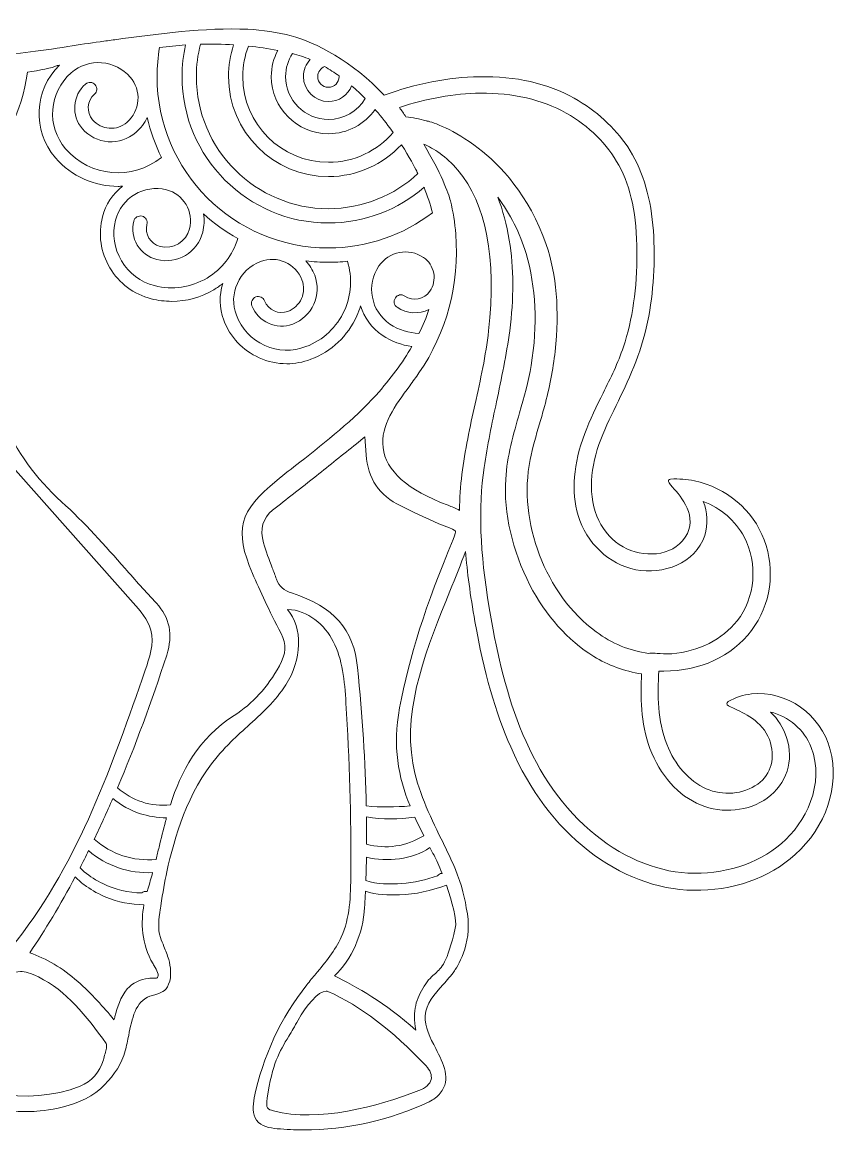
# Model space of a CAD drawing. Header units: millimetres. Extents: x -506 to 1905, y 150 to 589.
# Drawn here: x 116.7 to 295.2, y 164.1 to 409.1 of the extents above; entities that cross this region are included whole.
import ezdxf

# ---------------------------------------------------------------- set-up
doc = ezdxf.new("R2010")
doc.units = ezdxf.units.MM
doc.header["$MEASUREMENT"] = 0
doc.layers.add('Layer 3', color=7, linetype='Continuous')

msp = doc.modelspace()

# ---------------------------------------------------------------- linework, layer by layer
at = {"layer": 'Layer 3', "lineweight": 0}
for points, knots in [([(295.5, 248.21), (293.46, 256), (285.79, 261.41), (278.04, 260.54), (276.27, 260.34), (274.54, 259.77), (272.9, 258.85), (272.65, 258.71), (272.63, 258.49), (272.63, 258.4), (272.65, 258.02), (273.02, 257.85), (274.11, 257.37), (276.19, 256.44), (280.52, 254.51), (282.02, 250.46), (283.47, 246.56), (282.48, 242.79), (279.44, 240.6), (276.29, 238.34), (271.71, 237.93), (268.02, 239.58), (264.29, 241.25), (261.12, 244.83), (259.33, 249.4), (257.29, 254.63), (257.27, 260.26), (257.59, 265.59), (257.95, 265.58), (258.3, 265.58), (258.66, 265.58), (266.67, 265.58), (273.69, 268.81), (278.08, 274.58), (282.34, 280.18), (283.41, 287.86), (280.88, 294.62), (278.42, 301.19), (272.5, 306.19), (265.43, 307.66), (263.76, 308.01), (262, 308.14), (260.18, 308.07), (259.97, 308.06), (259.81, 307.95), (259.74, 307.78), (259.59, 307.43), (259.85, 307.13), (260.62, 306.26), (262.49, 304.13), (266.38, 299.71), (263.42, 295.2), (260.51, 290.76), (254.03, 290.63), (249.69, 293.06), (244.98, 295.69), (242.36, 301.15), (242.68, 307.66), (242.99, 313.99), (245.86, 319.77), (248.63, 325.36), (251.23, 330.62), (254.06, 336.95), (255.35, 344.08), (256.54, 350.68), (256.85, 357.63), (256.26, 364.18), (255.63, 371.06), (253.75, 376.9), (250.68, 381.53), (247.82, 385.82), (243.72, 389.54), (238.83, 392.29), (232.97, 395.58), (225.92, 397.17), (217.88, 397.03), (211, 396.91), (203.72, 395.49), (196.84, 392.93), (189.83, 400.45), (181.63, 404.64), (176.26, 406.07), (173.19, 406.88), (169.96, 407.37), (166.64, 407.52), (157.2, 407.95), (146.61, 406.5), (137.27, 405.22), (136.17, 405.07), (135.07, 404.92), (133.99, 404.78), (131.76, 404.48), (129.27, 404.09), (126.87, 403.72), (120.43, 402.72), (113.77, 401.69), (110.32, 401.98), (104.73, 402.46), (99.74, 402.86), (94.91, 403.25), (80.86, 404.38), (69.77, 405.28), (56.22, 406.91), (44.75, 408.28), (30.48, 409.99), (19.98, 417.79), (10.12, 425.1), (4.27, 440.41), (11.55, 450.77), (11.55, 450.77), (34.46, 452.33), (34.46, 452.33), (36.97, 452.5), (39.2, 452.55), (40.98, 451.41), (42.27, 450.58), (43.09, 449.26), (43.96, 447.86), (44.26, 447.37), (44.58, 446.86), (44.92, 446.38), (48.48, 441.29), (54.87, 436.47), (65.16, 442.35), (65.36, 442.42), (66.54, 443.18), (66.66, 443.26), (71.13, 446.17), (73.64, 449.45), (74.1, 453), (74.58, 456.73), (72.89, 460.66), (68.93, 465.03), (68.93, 465.03), (68.92, 465.02), (68.92, 465.02), (68.59, 465.47), (67.31, 466.94), (62.3, 472.65), (57.26, 478.4), (55.94, 479.86), (55.5, 480.24), (55.5, 480.24), (55.51, 480.25), (55.51, 480.25), (54.81, 481.06), (54.15, 481.84), (53.5, 482.58), (51.69, 484.7), (50.12, 486.52), (48.59, 488.43), (48.51, 488.87), (48.4, 490.91), (49.13, 491.92), (49.13, 491.92), (49.19, 491.95), (49.19, 491.95), (51.86, 493.3), (55.89, 495.34), (58.61, 502.34), (63.63, 504.28), (66.24, 509.54), (67.21, 511.98), (67.35, 511.99), (67.52, 512.01), (67.73, 512.06), (69.52, 512.5), (74.45, 514.98), (75.9, 521.15), (82.16, 524.1), (83.3, 526.71), (84.88, 530.31), (85.01, 530.62), (85.15, 530.94), (85.3, 531.27), (91.5, 534.3), (93.9, 536.73), (95.89, 541.96), (105.15, 548.42), (106.35, 550.74), (109.09, 556.25), (114.91, 560.13), (117.99, 563.89), (118.76, 568.06), (124.04, 571.17), (126.11, 574.88), (128.29, 578.81), (129, 580.1), (129.74, 581.42), (130.6, 582.73), (130.6, 582.73), (131.49, 584.07), (131.49, 584.07), (131.49, 584.07), (130.09, 583.28), (130.09, 583.28), (129.21, 582.78), (128.37, 582.34), (127.56, 581.91), (123.96, 580.02), (120.85, 578.38), (117.89, 573.83), (117.89, 573.83), (117.61, 573.72), (117.61, 573.72), (113.95, 572.3), (111.73, 571.44), (108.8, 565.37), (102.18, 562.48), (100.18, 559.91), (97.31, 555.67), (93.22, 553.74), (89.55, 551.63), (86.13, 545.73), (80.13, 543.68), (77.73, 539.1), (76.44, 536.58), (76.33, 536.52), (76.07, 536.41), (75.85, 536.31), (74.06, 535.57), (69.9, 533.83), (67.59, 528.96), (61.59, 526.39), (60.14, 523.47), (58.98, 521.12), (58.72, 520.58), (58.47, 520.08), (58.19, 519.61), (51.78, 516.87), (50.71, 515.62), (48.49, 512.17), (42.81, 508.76), (41.22, 507.36), (38.77, 503.45), (38.7, 503.51), (38.64, 503.57), (38.57, 503.64), (38.73, 514.37), (34.53, 525.02), (27.01, 532.87), (19.3, 540.92), (8.24, 545.48), (-3.31, 545.39), (-14.72, 545.29), (-25.59, 540.28), (-32.4, 531.99), (-34.06, 529.97), (-35.52, 527.63), (-36.88, 524.84), (-37.13, 524.32), (-37.38, 523.8), (-37.63, 523.27), (-38.66, 521.09), (-39.73, 518.83), (-41.2, 516.88), (-44.11, 513.02), (-48.14, 510.41), (-51.33, 508.56), (-53.39, 507.37), (-55.58, 506.25), (-57.71, 505.17), (-63.51, 502.22), (-69.51, 499.17), (-73.84, 494.11), (-80.91, 485.87), (-79.74, 475.02), (-78.08, 465.5), (-77.99, 464.94), (-77.89, 464.37), (-77.79, 463.81), (-76.97, 459.2), (-76.13, 454.44), (-76.19, 449.71), (-76.23, 446.96), (-76.62, 444.4), (-77.35, 442.1), (-78.09, 439.78), (-79.29, 437.6), (-80.45, 435.49), (-80.76, 434.92), (-81.07, 434.36), (-81.37, 433.79), (-82.51, 431.66), (-83.89, 428.81), (-84.47, 425.71), (-85.01, 422.82), (-84.97, 419.75), (-84.34, 416.57), (-83.27, 411.11), (-80.54, 405.79), (-76.23, 400.77), (-73.12, 397.14), (-69.46, 394.05), (-65.92, 391.05), (-64.93, 390.21), (-63.9, 389.35), (-62.9, 388.48), (-57.45, 383.75), (-54.56, 378.89), (-54.05, 373.62), (-53.52, 368.02), (-56.19, 362.85), (-60.86, 360.46), (-65.32, 358.18), (-70.35, 359.72), (-73.09, 364.2), (-74.36, 366.26), (-74.62, 368.75), (-74.8, 370.39), (-74.93, 371.62), (-74.98, 372.13), (-75.4, 372.27), (-75.52, 372.31), (-75.75, 372.34), (-76.01, 372.08), (-78.95, 369.06), (-79.67, 364.36), (-77.95, 359.5), (-76.48, 355.34), (-73.25, 351.6), (-68.87, 348.97), (-60.42, 343.9), (-49.74, 344.65), (-42.3, 350.84), (-38.79, 353.76), (-36.22, 357.51), (-34.83, 361.72), (-33.71, 360.47), (-32.5, 359.27), (-31.34, 358.11), (-29.4, 356.19), (-27.4, 354.2), (-25.77, 351.97), (-22.15, 347.02), (-20.34, 340.82), (-18.93, 335.39), (-17.36, 329.35), (-15.8, 322.35), (-17.16, 315.74), (-17.88, 312.19), (-18.94, 308.64), (-19.97, 305.21), (-20.75, 302.61), (-21.55, 299.93), (-22.21, 297.25), (-23.11, 293.59), (-23.56, 290.55), (-23.68, 287.39), (-23.93, 281.03), (-12.21, 275.57), (-1.88, 270.76), (0.69, 269.56), (3.12, 268.43), (5.21, 267.36), (5.84, 267.03), (6.58, 266.71), (7.35, 266.37), (8.83, 265.72), (10.49, 264.99), (11.58, 264.13), (11.57, 261.7), (11.34, 258.23), (11.11, 255.13), (10.77, 250.51), (10.65, 245.33), (10.54, 240.32), (10.42, 235.22), (10.76, 223.67), (8.92, 219.12), (8.6, 218.34), (7.84, 216.4), (7.27, 215.13), (7.08, 214.72), (6.92, 214.36), (6.81, 214.11), (5.03, 210.02), (2.73, 206.06), (0.51, 202.24), (-4.65, 193.38), (-9.52, 185), (-8.48, 175.02), (-8.46, 174.8), (-8.44, 174.59), (-8.42, 174.39), (-8.34, 173.28), (-8.27, 172.33), (-7.27, 171.47), (-6.22, 170.56), (-4.46, 170.28), (-3.05, 170.04), (-2.83, 170.01), (-2.62, 169.97), (-2.42, 169.94), (2.2, 169.12), (8.31, 169.76), (13.5, 171.6), (19.77, 173.83), (24.15, 177.61), (25.84, 182.22), (26.24, 183.32), (26.5, 184.49), (26.76, 185.61), (27.2, 187.54), (27.61, 189.37), (28.67, 190.92), (29.23, 191.75), (30, 192.57), (30.75, 193.36), (32.91, 195.65), (35.15, 198.02), (33, 201.21), (32.6, 201.81), (32.05, 202.36), (31.34, 202.9), (27.29, 205.92), (27.56, 211.46), (28.14, 216.41), (28.14, 216.41), (32.91, 257.6), (32.91, 257.6), (45.51, 255.01), (55.38, 257.06), (63.92, 264.03), (71.54, 270.24), (74, 282.88), (74.57, 286.64), (75.27, 289.56), (74.84, 292.1), (73.27, 294.19), (70.88, 297.37), (65.71, 299.43), (59.43, 299.71), (56.26, 299.86), (53.4, 298.73), (51.79, 296.69), (50.52, 295.1), (50.07, 293.09), (49.63, 291.15), (49.47, 290.42), (49.3, 289.66), (49.08, 288.94), (47.87, 284.85), (44.92, 281.28), (41.15, 279.25), (48.47, 287.05), (48.01, 288.4), (46.81, 292.01), (46.54, 292.81), (46.23, 293.72), (45.97, 294.86), (45.77, 295.74), (45.54, 296.65), (45.33, 297.53), (43.94, 303.08), (42.52, 308.81), (45.23, 313.4), (51.55, 308.25), (61.43, 306.9), (72.44, 309.72), (76.49, 310.75), (80.48, 312.2), (84.34, 313.6), (89.3, 315.39), (94.42, 317.25), (99.67, 318.23), (101.92, 318.65), (104.53, 318.95), (106.8, 318.01), (108.8, 317.18), (110.35, 315.44), (111.72, 313.9), (111.72, 313.9), (141.3, 280.71), (141.3, 280.71), (142.84, 278.97), (144.6, 277.01), (145.22, 274.63), (145.99, 271.64), (144.86, 268.39), (143.96, 265.78), (136.77, 245.09), (129.34, 223.69), (115.6, 206.07), (113.52, 203.4), (111.26, 200.76), (109.06, 198.21), (103.38, 191.6), (97.49, 184.76), (94.25, 176.66), (93.73, 175.36), (94.3, 173.77), (95.51, 173.1), (101.45, 169.86), (110.88, 167.89), (118.96, 168.2), (120.82, 168.27), (130.3, 168.89), (134.96, 174.12), (137.21, 176.3), (138.75, 178.82), (139.54, 181.61), (139.84, 182.69), (140.07, 183.87), (140.3, 185.02), (141.03, 188.71), (141.78, 192.53), (145.01, 193.69), (145.36, 193.82), (145.71, 193.92), (146.05, 194.01), (147.31, 194.37), (148.51, 194.71), (149.14, 196.32), (149.89, 198.24), (149.56, 200.34), (149.15, 201.78), (148.86, 202.78), (148.47, 203.75), (148.09, 204.69), (147.83, 205.33), (147.56, 206), (147.33, 206.66), (146.65, 208.63), (146.98, 210.79), (147.3, 212.88), (147.34, 213.15), (147.38, 213.42), (147.42, 213.69), (147.85, 216.65), (148.27, 219.04), (148.74, 221.19), (150.43, 228.85), (153.22, 238.66), (159.85, 246.62), (160.66, 247.58), (161.52, 248.53), (162.42, 249.44), (163.74, 250.78), (165.18, 252.08), (166.56, 253.33), (169.62, 256.11), (172.79, 258.98), (175.06, 262.53), (176.78, 265.22), (177.78, 268.38), (177.87, 271.42), (177.97, 274.5), (177.14, 277.16), (175.46, 279.19), (179.93, 279.17), (183.71, 275.72), (185.55, 272.13), (187.62, 268.11), (188.05, 263.57), (188.37, 258.47), (189.16, 246.03), (189.52, 233.39), (189.45, 220.92), (189.41, 215.69), (189.23, 211.02), (187.34, 206.78), (185.99, 203.77), (183.81, 201.16), (181.69, 198.63), (181.04, 197.84), (180.36, 197.03), (179.71, 196.22), (173.94, 188.94), (169.92, 180.28), (168.09, 171.18), (167.75, 169.52), (167.55, 167.64), (168.59, 166.26), (169.62, 164.88), (171.48, 164.54), (173.16, 164.39), (175.09, 164.22), (177.03, 164.14), (178.96, 164.14), (188.56, 164.14), (198.09, 166.25), (206.8, 170.36), (207.76, 170.82), (208.6, 171.47), (209.22, 172.25), (211.72, 175.37), (209.95, 178.79), (208.23, 182.1), (207, 184.48), (205.73, 186.94), (205.9, 189.37), (206.09, 192.06), (207.93, 194.13), (209.89, 196.31), (210.73, 197.25), (211.61, 198.23), (212.34, 199.27), (213.37, 200.74), (216.61, 206.09), (214.98, 213.22), (214.52, 216.33), (213.51, 219.68), (212.06, 222.93), (211.22, 224.8), (210.31, 226.67), (209.43, 228.49), (206.85, 233.79), (204.18, 239.28), (203.15, 245.21), (200.96, 257.85), (206.47, 271.34), (211.34, 283.24), (212.61, 286.35), (213.82, 289.3), (214.82, 292.06), (215.17, 287.49), (215.85, 282.49), (216.9, 276.53), (218.9, 265.27), (221.41, 256.47), (224.8, 248.81), (229.11, 239.05), (234.72, 231.56), (241.93, 225.91), (249.08, 220.32), (257.15, 217.27), (265.26, 217.11), (273.76, 216.93), (281.96, 219.81), (287.75, 225.01), (294.56, 231.11), (297.6, 240.22), (295.5, 248.21)], [0, 0, 0, 0, 1, 1, 1, 2, 2, 2, 3, 3, 3, 4, 4, 4, 5, 5, 5, 6, 6, 6, 7, 7, 7, 8, 8, 8, 9, 9, 9, 10, 10, 10, 11, 11, 11, 12, 12, 12, 13, 13, 13, 14, 14, 14, 15, 15, 15, 16, 16, 16, 17, 17, 17, 18, 18, 18, 19, 19, 19, 20, 20, 20, 21, 21, 21, 22, 22, 22, 23, 23, 23, 24, 24, 24, 25, 25, 25, 26, 26, 26, 27, 27, 27, 28, 28, 28, 29, 29, 29, 30, 30, 30, 31, 31, 31, 32, 32, 32, 33, 33, 33, 34, 34, 34, 35, 35, 35, 36, 36, 36, 37, 37, 37, 38, 38, 38, 39, 39, 39, 40, 40, 40, 41, 41, 41, 42, 42, 42, 43, 43, 43, 44, 44, 44, 45, 45, 45, 46, 46, 46, 47, 47, 47, 48, 48, 48, 49, 49, 49, 50, 50, 50, 51, 51, 51, 52, 52, 52, 53, 53, 53, 54, 54, 54, 55, 55, 55, 56, 56, 56, 57, 57, 57, 58, 58, 58, 59, 59, 59, 60, 60, 60, 61, 61, 61, 62, 62, 62, 63, 63, 63, 64, 64, 64, 65, 65, 65, 66, 66, 66, 67, 67, 67, 68, 68, 68, 69, 69, 69, 70, 70, 70, 71, 71, 71, 72, 72, 72, 73, 73, 73, 74, 74, 74, 75, 75, 75, 76, 76, 76, 77, 77, 77, 78, 78, 78, 79, 79, 79, 80, 80, 80, 81, 81, 81, 82, 82, 82, 83, 83, 83, 84, 84, 84, 85, 85, 85, 86, 86, 86, 87, 87, 87, 88, 88, 88, 89, 89, 89, 90, 90, 90, 91, 91, 91, 92, 92, 92, 93, 93, 93, 94, 94, 94, 95, 95, 95, 96, 96, 96, 97, 97, 97, 98, 98, 98, 99, 99, 99, 100, 100, 100, 101, 101, 101, 102, 102, 102, 103, 103, 103, 104, 104, 104, 105, 105, 105, 106, 106, 106, 107, 107, 107, 108, 108, 108, 109, 109, 109, 110, 110, 110, 111, 111, 111, 112, 112, 112, 113, 113, 113, 114, 114, 114, 115, 115, 115, 116, 116, 116, 117, 117, 117, 118, 118, 118, 119, 119, 119, 120, 120, 120, 121, 121, 121, 122, 122, 122, 123, 123, 123, 124, 124, 124, 125, 125, 125, 126, 126, 126, 127, 127, 127, 128, 128, 128, 129, 129, 129, 130, 130, 130, 131, 131, 131, 132, 132, 132, 133, 133, 133, 134, 134, 134, 135, 135, 135, 136, 136, 136, 137, 137, 137, 138, 138, 138, 139, 139, 139, 140, 140, 140, 141, 141, 141, 142, 142, 142, 143, 143, 143, 144, 144, 144, 145, 145, 145, 146, 146, 146, 147, 147, 147, 148, 148, 148, 149, 149, 149, 150, 150, 150, 151, 151, 151, 152, 152, 152, 153, 153, 153, 154, 154, 154, 155, 155, 155, 156, 156, 156, 157, 157, 157, 158, 158, 158, 159, 159, 159, 160, 160, 160, 161, 161, 161, 162, 162, 162, 163, 163, 163, 164, 164, 164, 165, 165, 165, 166, 166, 166, 167, 167, 167, 168, 168, 168, 169, 169, 169, 170, 170, 170, 171, 171, 171, 172, 172, 172, 173, 173, 173, 174, 174, 174, 175, 175, 175, 176, 176, 176, 177, 177, 177, 178, 178, 178, 179, 179, 179, 180, 180, 180, 181, 181, 181, 182, 182, 182, 183, 183, 183, 184, 184, 184, 185, 185, 185, 186, 186, 186, 187, 187, 187, 188, 188, 188, 189, 189, 189, 190, 190, 190, 191, 191, 191, 192, 192, 192, 193, 193, 193, 194, 194, 194, 195, 195, 195, 196, 196, 196, 197, 197, 197, 198, 198, 198, 199, 199, 199, 200, 200, 200, 201, 201, 201, 202, 202, 202, 203, 203, 203, 204, 204, 204, 205, 205, 205, 206, 206, 206, 207, 207, 207, 208, 208, 208, 209, 209, 209, 210, 210, 210, 211, 211, 211, 211]), ([(173.64, 266.73), (171.06, 262.06), (167.71, 258.38), (163.66, 255.8), (155.59, 250.66), (151.84, 243.2), (149.53, 236.03), (145.28, 235.48), (140.99, 236.95), (137.83, 239.8), (141.72, 248.95), (145.39, 258.8), (148.71, 269.14), (150.16, 273.66), (149.41, 277.41), (146.42, 280.6), (144.07, 283.1), (141.75, 285.73), (139.5, 288.29), (135.07, 293.29), (130.5, 298.47), (125.45, 303.03), (114, 313.39), (108.35, 326.89), (107.66, 345.51), (107.49, 350.03), (107.53, 354.63), (107.58, 359.08), (107.6, 361.01), (107.62, 363.2), (107.62, 365.31), (107.62, 365.31), (107.62, 368.57), (107.62, 368.57), (107.62, 368.57), (105.27, 366.31), (105.27, 366.31), (102.53, 363.69), (102.15, 352.2), (103.36, 343.07), (104.04, 337.92), (104.91, 332.91), (105.83, 327.57), (106.13, 325.82), (106.44, 324.02), (106.75, 322.21), (99.47, 322.63), (92.5, 320.34), (85.96, 317.95), (79.12, 315.44), (73.35, 313.43), (67.47, 311.79), (60.27, 309.79), (54.11, 312.48), (48.52, 315.93), (48.52, 315.93), (51.28, 318.67), (51.28, 318.67), (53.96, 321.32), (56.74, 324.07), (59.43, 326.76), (67.77, 335.09), (70.57, 345.41), (67.76, 357.43), (67.63, 357.95), (67.42, 358.36), (67.08, 358.99), (66.91, 359.3), (66.69, 359.7), (66.44, 360.21), (66.44, 360.21), (64.32, 364.5), (64.32, 364.5), (64.32, 364.5), (63.81, 359.74), (63.81, 359.74), (63.76, 359.19), (63.69, 358.76), (63.64, 358.41), (63.53, 357.73), (63.46, 357.23), (63.59, 356.66), (66.31, 344.68), (62.76, 334.77), (52.74, 326.37), (50.87, 324.8), (49.15, 323.06), (47.47, 321.36), (46.96, 320.85), (46.46, 320.33), (45.94, 319.82), (39.92, 313.83), (38.47, 306.41), (41.5, 297.15), (41.59, 296.89), (41.67, 296.63), (41.75, 296.36), (41.75, 296.36), (41.77, 296.31), (41.77, 296.31), (42.24, 294.82), (42.73, 293.28), (43.6, 291.9), (45.07, 289.59), (44.76, 287.62), (42.7, 286.06), (32.29, 278.18), (30.75, 266.66), (29.26, 255.52), (28.62, 250.71), (28.07, 245.84), (27.56, 240.98), (23.35, 238.45), (17.17, 239.39), (13.85, 243.13), (14.05, 248.26), (14.29, 253.44), (14.64, 258.56), (15.01, 264.03), (15.53, 269.59), (16.04, 274.96), (16.67, 281.73), (17.33, 288.73), (17.7, 295.64), (17.95, 300.39), (17.64, 305.39), (16.84, 310.28), (17.22, 310.28), (17.59, 310.3), (17.97, 310.34), (26.16, 311.18), (32.14, 318.53), (31.3, 326.72), (30.73, 332.22), (27.77, 336.91), (23.56, 339.85), (23.28, 340.05), (22.99, 340.23), (22.7, 340.41), (25.47, 340.51), (28.11, 341.54), (30.24, 343.38), (33.25, 345.99), (35.07, 349.62), (35.36, 353.6), (35.65, 357.58), (34.37, 361.43), (31.76, 364.45), (30.75, 365.62), (29.61, 366.64), (28.38, 367.5), (25.71, 369.36), (22.58, 370.48), (19.25, 370.72), (18.45, 370.78), (17.66, 370.78), (16.87, 370.74), (19.01, 372.36), (20.63, 374.69), (21.33, 377.49), (22.31, 381.35), (21.72, 385.37), (19.67, 388.79), (18.57, 390.64), (17.12, 392.19), (15.41, 393.38), (13.94, 394.4), (12.29, 395.16), (10.5, 395.61), (6, 396.75), (1.34, 396.15), (-2.71, 393.94), (-1.56, 400.01), (-3.95, 406.32), (-8.9, 410.16), (-10.9, 411.71), (-14.12, 413.53), (-18.06, 413.36), (-22.47, 413.17), (-24.98, 410.67), (-25.85, 408.38), (-26, 407.98), (-25.98, 407.54), (-25.79, 407.16), (-25.45, 406.45), (-24.77, 406.25), (-23.92, 405.99), (-22.3, 405.5), (-20.08, 404.83), (-19.66, 401.97), (-19.38, 400.07), (-22.04, 398.78), (-23.37, 398.46), (-28.69, 397.15), (-33.74, 402.74), (-35.63, 407.13), (-36.69, 409.61), (-36.32, 411.66), (-34.51, 413.23), (-33.82, 413.84), (-33.02, 414.39), (-32.25, 414.93), (-31.12, 415.72), (-29.96, 416.53), (-28.94, 417.58), (-23.3, 423.4), (-28.73, 431.02), (-31.05, 434.28), (-31.05, 434.28), (-31.58, 435.02), (-31.58, 435.02), (-33.32, 437.44), (-35.12, 439.94), (-35.64, 442.73), (-35.92, 444.22), (-36.11, 445.52), (-35.75, 446.67), (-29.36, 437.94), (-21.66, 432.08), (-12.84, 429.24), (-7.42, 427.5), (-2.59, 428.17), (1.13, 431.17), (2.81, 432.51), (4.16, 434.28), (5.08, 436.22), (5.77, 431.59), (7.55, 426.76), (10.89, 421.43), (14.63, 415.46), (19.88, 409.29), (38.92, 405.18), (41.57, 404.61), (44.32, 404.11), (47.18, 403.68), (47.17, 403.26), (47.15, 402.84), (47.15, 402.42), (47.15, 382.84), (63.08, 366.91), (82.66, 366.91), (100.74, 366.91), (115.71, 380.5), (117.89, 398.01), (120.55, 398.44), (123.41, 399), (124.45, 399.48), (124.45, 399.48), (124.52, 399.49), (124.52, 399.49), (124.67, 399.52), (124.83, 399.55), (124.98, 399.58), (119.37, 394.12), (118.91, 385.13), (124.09, 379.12), (127.7, 374.93), (132.81, 372.79), (137.95, 372.79), (138.29, 372.79), (138.63, 372.8), (138.97, 372.82), (136.76, 371.15), (135.19, 368.79), (134.5, 366.07), (133.52, 362.2), (134.1, 358.18), (136.14, 354.76), (138.19, 351.33), (141.44, 348.9), (145.31, 347.92), (146.81, 347.54), (148.32, 347.36), (149.83, 347.36), (153.08, 347.36), (156.29, 348.23), (159.16, 349.94), (159.85, 350.35), (160.5, 350.8), (161.12, 351.29), (160.29, 348.74), (160.3, 345.9), (161.32, 343.2), (162.73, 339.47), (165.52, 336.52), (169.16, 334.88), (171.11, 334), (173.19, 333.56), (175.28, 333.56), (177.06, 333.56), (178.86, 333.89), (180.58, 334.54), (185.15, 336.27), (188.77, 339.68), (190.77, 344.14), (191.1, 344.87), (191.37, 345.61), (191.6, 346.36), (192.39, 343.8), (194.02, 341.48), (196.41, 339.85), (198.43, 338.48), (200.68, 337.67), (202.96, 337.39), (200.87, 333.78), (198.23, 330.19), (195.02, 326.64), (190.06, 321.14), (184, 316.38), (178.13, 311.77), (176.46, 310.46), (174.73, 309.1), (173.04, 307.73), (164.71, 301), (163.61, 296.78), (167.69, 287.19), (169.36, 283.28), (171.36, 279.05), (174.01, 273.89), (175.24, 271.5), (175.13, 269.42), (173.64, 266.73)], [0, 0, 0, 0, 1, 1, 1, 2, 2, 2, 3, 3, 3, 4, 4, 4, 5, 5, 5, 6, 6, 6, 7, 7, 7, 8, 8, 8, 9, 9, 9, 10, 10, 10, 11, 11, 11, 12, 12, 12, 13, 13, 13, 14, 14, 14, 15, 15, 15, 16, 16, 16, 17, 17, 17, 18, 18, 18, 19, 19, 19, 20, 20, 20, 21, 21, 21, 22, 22, 22, 23, 23, 23, 24, 24, 24, 25, 25, 25, 26, 26, 26, 27, 27, 27, 28, 28, 28, 29, 29, 29, 30, 30, 30, 31, 31, 31, 32, 32, 32, 33, 33, 33, 34, 34, 34, 35, 35, 35, 36, 36, 36, 37, 37, 37, 38, 38, 38, 39, 39, 39, 40, 40, 40, 41, 41, 41, 42, 42, 42, 43, 43, 43, 44, 44, 44, 45, 45, 45, 46, 46, 46, 47, 47, 47, 48, 48, 48, 49, 49, 49, 50, 50, 50, 51, 51, 51, 52, 52, 52, 53, 53, 53, 54, 54, 54, 55, 55, 55, 56, 56, 56, 57, 57, 57, 58, 58, 58, 59, 59, 59, 60, 60, 60, 61, 61, 61, 62, 62, 62, 63, 63, 63, 64, 64, 64, 65, 65, 65, 66, 66, 66, 67, 67, 67, 68, 68, 68, 69, 69, 69, 70, 70, 70, 71, 71, 71, 72, 72, 72, 73, 73, 73, 74, 74, 74, 75, 75, 75, 76, 76, 76, 77, 77, 77, 78, 78, 78, 79, 79, 79, 80, 80, 80, 81, 81, 81, 82, 82, 82, 83, 83, 83, 84, 84, 84, 85, 85, 85, 86, 86, 86, 87, 87, 87, 88, 88, 88, 89, 89, 89, 90, 90, 90, 91, 91, 91, 92, 92, 92, 93, 93, 93, 94, 94, 94, 95, 95, 95, 96, 96, 96, 97, 97, 97, 98, 98, 98, 99, 99, 99, 100, 100, 100, 101, 101, 101, 102, 102, 102, 103, 103, 103, 104, 104, 104, 105, 105, 105, 106, 106, 106, 107, 107, 107, 107]), ([(163.52, 404.07), (162.78, 401.87), (162.38, 399.51), (162.38, 397.06), (162.38, 384.87), (172.3, 374.95), (184.49, 374.95), (190.86, 374.95), (196.6, 377.67), (200.64, 382), (202.43, 379.23), (203.57, 377.03), (204.02, 376.13), (204.11, 375.96), (204.19, 375.78), (204.28, 375.6), (199.07, 370.8), (192.12, 367.85), (184.49, 367.85), (168.38, 367.85), (155.27, 380.95), (155.27, 397.06), (155.27, 399.53), (155.59, 401.92), (156.17, 404.21), (158.62, 404.28), (161.07, 404.23), (163.52, 404.07)], [0, 0, 0, 0, 1, 1, 1, 2, 2, 2, 3, 3, 3, 4, 4, 4, 5, 5, 5, 6, 6, 6, 7, 7, 7, 8, 8, 8, 9, 9, 9, 9]), ([(184.49, 359.16), (163.59, 359.16), (146.58, 376.16), (146.58, 397.06), (146.58, 399.25), (146.78, 401.39), (147.13, 403.47), (149.05, 403.74), (150.96, 403.93), (152.88, 404.06), (152.38, 401.81), (152.11, 399.47), (152.11, 397.06), (152.11, 379.21), (166.64, 364.69), (184.49, 364.69), (192.57, 364.69), (199.96, 367.67), (205.63, 372.58), (206.39, 370.7), (207.01, 368.83), (207.49, 366.97), (201.11, 362.07), (193.13, 359.16), (184.49, 359.16)], [0, 0, 0, 0, 1, 1, 1, 2, 2, 2, 3, 3, 3, 4, 4, 4, 5, 5, 5, 6, 6, 6, 7, 7, 7, 8, 8, 8, 8]), ([(198.82, 384.69), (195.34, 380.67), (190.21, 378.11), (184.49, 378.11), (174.04, 378.11), (165.54, 386.61), (165.54, 397.06), (165.54, 399.44), (165.98, 401.71), (166.78, 403.8), (168.94, 403.57), (171.11, 403.26), (173.27, 402.86), (172.37, 401.12), (171.85, 399.15), (171.85, 397.06), (171.85, 390.1), (177.52, 384.43), (184.49, 384.43), (188.75, 384.43), (192.52, 386.55), (194.81, 389.79), (195.04, 389.53), (195.26, 389.28), (195.48, 389.02), (196.72, 387.55), (197.83, 386.08), (198.82, 384.69)], [0, 0, 0, 0, 1, 1, 1, 2, 2, 2, 3, 3, 3, 4, 4, 4, 5, 5, 5, 6, 6, 6, 7, 7, 7, 8, 8, 8, 9, 9, 9, 9]), ([(192.6, 392.19), (190.94, 389.44), (187.93, 387.59), (184.49, 387.59), (179.26, 387.59), (175.01, 391.84), (175.01, 397.06), (175.01, 398.95), (175.57, 400.7), (176.52, 402.18), (177.85, 401.85), (179.17, 401.41), (180.48, 400.85), (179.54, 399.86), (178.96, 398.53), (178.96, 397.06), (178.96, 394.02), (181.44, 391.54), (184.49, 391.54), (186.81, 391.54), (188.8, 392.98), (189.62, 395.02), (190.62, 394.15), (191.62, 393.2), (192.6, 392.19)], [0, 0, 0, 0, 1, 1, 1, 2, 2, 2, 3, 3, 3, 4, 4, 4, 5, 5, 5, 6, 6, 6, 7, 7, 7, 8, 8, 8, 8]), ([(127.6, 397.91), (129.47, 399.53), (131.86, 400.31), (134.32, 400.13), (136.78, 399.95), (139.03, 398.82), (140.64, 396.95), (141.88, 395.52), (142.49, 393.68), (142.35, 391.79), (142.21, 389.9), (141.34, 388.18), (139.91, 386.94), (138.82, 386), (137.43, 385.55), (136, 385.65), (134.56, 385.76), (133.26, 386.41), (132.32, 387.5), (130.88, 389.17), (131.07, 391.7), (132.74, 393.15), (133.36, 393.69), (133.43, 394.63), (132.89, 395.26), (132.35, 395.89), (131.4, 395.96), (130.78, 395.42), (127.85, 392.89), (127.53, 388.46), (130.05, 385.54), (131.51, 383.85), (133.54, 382.82), (135.78, 382.66), (138.01, 382.49), (140.17, 383.21), (141.86, 384.67), (142.97, 385.62), (143.83, 386.77), (144.42, 388.05), (145.12, 384.94), (146.17, 381.97), (147.53, 379.17), (141.15, 374.02), (131.76, 374.83), (126.36, 381.08), (122.06, 386.06), (122.62, 393.61), (127.6, 397.91)], [0, 0, 0, 0, 1, 1, 1, 2, 2, 2, 3, 3, 3, 4, 4, 4, 5, 5, 5, 6, 6, 6, 7, 7, 7, 8, 8, 8, 9, 9, 9, 10, 10, 10, 11, 11, 11, 12, 12, 12, 13, 13, 13, 14, 14, 14, 15, 15, 15, 16, 16, 16, 16]), ([(186.85, 397.21), (186.85, 397.16), (186.86, 397.11), (186.86, 397.06), (186.86, 395.76), (185.8, 394.7), (184.49, 394.7), (183.18, 394.7), (182.12, 395.76), (182.12, 397.06), (182.12, 398.08), (182.76, 398.94), (183.65, 399.28), (184.73, 398.66), (185.79, 397.97), (186.85, 397.21)], [0, 0, 0, 0, 1, 1, 1, 2, 2, 2, 3, 3, 3, 4, 4, 4, 5, 5, 5, 5]), ([(218.07, 393.4), (225.31, 393.49), (231.7, 392.01), (237.06, 388.99), (242.14, 386.14), (246.17, 382.14), (248.74, 377.45), (251.44, 372.51), (252.7, 366.39), (252.73, 358.2), (252.75, 350.22), (251.77, 343.38), (249.74, 337.29), (248.57, 333.78), (246.88, 330.37), (245.25, 327.07), (243.82, 324.19), (242.34, 321.21), (241.18, 318.12), (238.66, 311.42), (238.18, 305.33), (239.74, 300.02), (241.55, 293.9), (246.55, 289.19), (252.49, 288.01), (258.4, 286.85), (265.71, 289.37), (267.72, 295.61), (268.5, 298.04), (268.36, 300.75), (267.4, 303.12), (271.3, 301.63), (274.51, 298.86), (276.42, 295.27), (279.54, 289.41), (278.91, 281.78), (274.9, 276.7), (271.66, 272.61), (266.39, 269.95), (260.46, 269.41), (260.04, 269.37), (258.79, 269.43), (257.88, 269.48), (257.88, 269.48), (257.85, 269.48), (257.85, 269.48), (256.96, 269.52), (256.38, 269.55), (255.95, 269.55), (255.68, 269.55), (255.47, 269.54), (255.3, 269.51), (251.18, 270.05), (247.16, 271.69), (243.68, 274.27), (232.49, 282.56), (226.36, 298.57), (229.1, 312.35), (229.63, 315.02), (230.42, 317.7), (231.19, 320.3), (231.55, 321.53), (231.93, 322.81), (232.27, 324.07), (233.4, 328.2), (234.19, 332.3), (234.62, 336.27), (235.61, 345.46), (234.97, 353.2), (232.66, 359.92), (228.9, 370.87), (222.42, 377.56), (217.64, 381.24), (212.22, 385.42), (207.54, 387.01), (206.33, 387.23), (206.25, 387.25), (206.17, 387.26), (206.1, 387.26), (204.62, 387.68), (203.12, 387.99), (201.63, 388.19), (201.16, 388.86), (200.68, 389.54), (200.18, 390.22), (206.16, 392.23), (212.32, 393.33), (218.07, 393.4)], [0, 0, 0, 0, 1, 1, 1, 2, 2, 2, 3, 3, 3, 4, 4, 4, 5, 5, 5, 6, 6, 6, 7, 7, 7, 8, 8, 8, 9, 9, 9, 10, 10, 10, 11, 11, 11, 12, 12, 12, 13, 13, 13, 14, 14, 14, 15, 15, 15, 16, 16, 16, 17, 17, 17, 18, 18, 18, 19, 19, 19, 20, 20, 20, 21, 21, 21, 22, 22, 22, 23, 23, 23, 24, 24, 24, 25, 25, 25, 26, 26, 26, 27, 27, 27, 28, 28, 28, 29, 29, 29, 29]), ([(214.01, 309.08), (213.7, 306.48), (213.52, 303.86), (213.48, 301.11), (212.65, 301.61), (211.75, 301.95), (210.96, 302.25), (201.9, 305.69), (197.19, 309.87), (196.57, 315.03), (195.98, 319.91), (199.28, 324.38), (202.47, 328.71), (203.16, 329.64), (203.86, 330.6), (204.52, 331.54), (210.64, 340.37), (213.53, 351.26), (212.66, 362.21), (212.46, 364.71), (212.06, 367.2), (211.47, 369.59), (211.06, 371.27), (209.31, 375.85), (205.56, 382.13), (207.75, 381.18), (210.53, 379.47), (213.12, 376.39), (219.41, 368.9), (221.69, 356.93), (219.91, 340.81), (219.31, 335.41), (218.1, 329.97), (216.94, 324.69), (215.81, 319.62), (214.65, 314.36), (214.01, 309.08)], [0, 0, 0, 0, 1, 1, 1, 2, 2, 2, 3, 3, 3, 4, 4, 4, 5, 5, 5, 6, 6, 6, 7, 7, 7, 8, 8, 8, 9, 9, 9, 10, 10, 10, 11, 11, 11, 12, 12, 12, 12]), ([(148.64, 372.02), (150.48, 371.56), (152.02, 370.41), (152.99, 368.78), (153.97, 367.15), (154.24, 365.24), (153.78, 363.4), (153.05, 360.53), (150.12, 358.78), (147.24, 359.51), (145.1, 360.05), (143.8, 362.23), (144.35, 364.37), (144.55, 365.17), (144.06, 365.99), (143.26, 366.19), (142.46, 366.4), (141.64, 365.91), (141.44, 365.11), (140.98, 363.3), (141.25, 361.41), (142.21, 359.8), (143.17, 358.2), (144.69, 357.06), (146.51, 356.6), (150.98, 355.47), (155.55, 358.19), (156.69, 362.66), (157.02, 364), (157.08, 365.37), (156.88, 366.69), (159.18, 364.6), (161.71, 362.77), (164.44, 361.24), (163.34, 357.57), (160.94, 354.49), (157.63, 352.52), (154.12, 350.43), (150, 349.83), (146.04, 350.83), (142.95, 351.62), (140.35, 353.55), (138.72, 356.29), (137.09, 359.03), (136.62, 362.24), (137.41, 365.33), (138.66, 370.27), (143.7, 373.28), (148.64, 372.02)], [0, 0, 0, 0, 1, 1, 1, 2, 2, 2, 3, 3, 3, 4, 4, 4, 5, 5, 5, 6, 6, 6, 7, 7, 7, 8, 8, 8, 9, 9, 9, 10, 10, 10, 11, 11, 11, 12, 12, 12, 13, 13, 13, 14, 14, 14, 15, 15, 15, 16, 16, 16, 16]), ([(284.71, 227.47), (279.34, 222.9), (271.8, 220.51), (264.01, 220.92), (256.6, 221.31), (248.92, 224.66), (242.37, 230.33), (227.86, 242.9), (222.95, 262.29), (220.06, 279.6), (217.98, 292.02), (217.64, 301.58), (218.93, 310.62), (219.63, 315.48), (220.67, 320.39), (221.67, 325.15), (222.75, 330.27), (223.87, 335.56), (224.58, 340.87), (225.52, 347.87), (225.49, 354.79), (224.49, 360.9), (223.93, 364.31), (223.07, 367.47), (221.94, 370.38), (224.71, 366.71), (226.84, 362.5), (228.2, 357.94), (230.41, 350.51), (230.79, 342.18), (229.34, 333.17), (228.77, 329.66), (227.75, 326.13), (226.77, 322.72), (225.42, 318), (224.01, 313.11), (223.7, 308.05), (223.23, 300.57), (225.13, 292.24), (229.06, 284.6), (232.53, 277.84), (237.42, 272.39), (243.19, 268.83), (246.32, 266.9), (249.96, 265.57), (253.77, 264.96), (253.47, 260.16), (253.5, 254.15), (255.6, 248.5), (257.81, 242.57), (261.89, 238.01), (266.79, 235.99), (271.67, 233.97), (277.46, 234.57), (281.56, 237.52), (285.83, 240.59), (287.51, 245.85), (285.83, 250.9), (285.11, 253.06), (283.89, 255), (282.31, 256.54), (286.24, 255.58), (289.79, 252.6), (291.27, 248.72), (294.37, 240.61), (290.05, 232.02), (284.71, 227.47)], [0, 0, 0, 0, 1, 1, 1, 2, 2, 2, 3, 3, 3, 4, 4, 4, 5, 5, 5, 6, 6, 6, 7, 7, 7, 8, 8, 8, 9, 9, 9, 10, 10, 10, 11, 11, 11, 12, 12, 12, 13, 13, 13, 14, 14, 14, 15, 15, 15, 16, 16, 16, 17, 17, 17, 18, 18, 18, 19, 19, 19, 20, 20, 20, 21, 21, 21, 22, 22, 22, 22]), ([(195.65, 355.18), (197.85, 358.42), (202.27, 359.26), (205.51, 357.06), (206.69, 356.25), (207.5, 355.03), (207.77, 353.62), (208.03, 352.21), (207.74, 350.78), (206.93, 349.59), (205.69, 347.76), (203.19, 347.29), (201.37, 348.53), (200.68, 349), (199.75, 348.82), (199.29, 348.13), (198.82, 347.45), (199, 346.51), (199.68, 346.05), (201.84, 344.58), (204.54, 344.49), (206.73, 345.57), (206.13, 343.81), (205.39, 342.04), (204.52, 340.28), (202.3, 340.33), (200.06, 341), (198.09, 342.34), (193.88, 345.2), (192.78, 350.97), (195.65, 355.18)], [0, 0, 0, 0, 1, 1, 1, 2, 2, 2, 3, 3, 3, 4, 4, 4, 5, 5, 5, 6, 6, 6, 7, 7, 7, 8, 8, 8, 9, 9, 9, 10, 10, 10, 10]), ([(188.04, 345.37), (186.36, 341.64), (183.33, 338.79), (179.52, 337.34), (176.54, 336.21), (173.29, 336.31), (170.39, 337.62), (167.48, 338.92), (165.26, 341.29), (164.12, 344.27), (162.31, 349.03), (164.72, 354.38), (169.49, 356.19), (173.15, 357.58), (177.25, 355.73), (178.64, 352.08), (179.15, 350.73), (179.11, 349.27), (178.52, 347.96), (177.93, 346.65), (176.87, 345.65), (175.52, 345.14), (173.46, 344.36), (171.14, 345.4), (170.36, 347.46), (170.07, 348.24), (169.2, 348.63), (168.43, 348.33), (167.65, 348.04), (167.26, 347.17), (167.56, 346.4), (168.93, 342.79), (172.98, 340.96), (176.59, 342.33), (178.68, 343.13), (180.34, 344.69), (181.26, 346.73), (182.17, 348.77), (182.24, 351.05), (181.45, 353.14), (180.99, 354.34), (180.33, 355.4), (179.52, 356.3), (181.15, 356.1), (182.81, 356), (184.49, 356), (185.9, 356), (187.3, 356.08), (188.68, 356.22), (189.81, 352.64), (189.59, 348.82), (188.04, 345.37)], [0, 0, 0, 0, 1, 1, 1, 2, 2, 2, 3, 3, 3, 4, 4, 4, 5, 5, 5, 6, 6, 6, 7, 7, 7, 8, 8, 8, 9, 9, 9, 10, 10, 10, 11, 11, 11, 12, 12, 12, 13, 13, 13, 14, 14, 14, 15, 15, 15, 16, 16, 16, 17, 17, 17, 17]), ([(212.1, 294.69), (206, 280.19), (202.33, 268.71), (200.22, 257.44), (198.62, 248.9), (199.95, 242.18), (202.54, 235.76), (199.28, 235.51), (196.11, 235.43), (192.87, 235.76), (192.67, 245.39), (192.02, 255.53), (190.93, 266.36), (190.09, 274.78), (185.64, 279.84), (176.52, 282.79), (174.55, 283.42), (173.6, 284.27), (173, 285.91), (172.69, 286.77), (172.37, 287.62), (172.05, 288.44), (171.36, 290.24), (170.65, 292.09), (170.14, 293.93), (169.27, 297.04), (169.93, 299.41), (172.15, 301.17), (173.68, 302.38), (175.23, 303.6), (176.76, 304.79), (176.76, 304.79), (176.87, 304.88), (176.87, 304.88), (178.5, 306.15), (180.18, 307.46), (181.82, 308.77), (184.79, 311.13), (187.66, 313.44), (190.7, 315.88), (190.7, 315.88), (192.57, 317.39), (192.57, 317.39), (192.57, 317.39), (192.83, 313.45), (192.83, 313.45), (193.16, 308.21), (195.75, 304.4), (200.51, 302.11), (201.09, 301.83), (201.66, 301.55), (202.24, 301.27), (205.14, 299.86), (208.14, 298.4), (211.25, 297.28), (212.33, 296.89), (212.53, 296.6), (212.57, 296.51), (212.64, 296.36), (212.61, 295.91), (212.1, 294.69)], [0, 0, 0, 0, 1, 1, 1, 2, 2, 2, 3, 3, 3, 4, 4, 4, 5, 5, 5, 6, 6, 6, 7, 7, 7, 8, 8, 8, 9, 9, 9, 10, 10, 10, 11, 11, 11, 12, 12, 12, 13, 13, 13, 14, 14, 14, 15, 15, 15, 16, 16, 16, 17, 17, 17, 18, 18, 18, 19, 19, 19, 20, 20, 20, 20]), ([(148.46, 232.38), (147.95, 230.48), (147.48, 228.54), (147.02, 226.66), (146.8, 225.76), (146.58, 224.86), (146.35, 223.96), (141.24, 223.42), (136.51, 225.11), (132.67, 228.4), (134.07, 231.32), (135.46, 234.34), (136.81, 237.45), (138.58, 235.91), (140.64, 234.76), (142.9, 234.05), (144.42, 233.59), (146.71, 233.07), (148.68, 233.17), (148.6, 232.91), (148.53, 232.64), (148.46, 232.38)], [0, 0, 0, 0, 1, 1, 1, 2, 2, 2, 3, 3, 3, 4, 4, 4, 5, 5, 5, 6, 6, 6, 7, 7, 7, 7]), ([(203.6, 233.3), (204.22, 231.92), (204.9, 230.55), (205.6, 229.16), (203.64, 228.11), (201.71, 227.22), (199.42, 226.91), (197.22, 226.6), (195.05, 226.74), (192.93, 227.28), (192.94, 229.28), (192.94, 231.3), (192.91, 233.34), (196.44, 232.81), (200.11, 232.71), (203.6, 233.3)], [0, 0, 0, 0, 1, 1, 1, 2, 2, 2, 3, 3, 3, 4, 4, 4, 5, 5, 5, 5]), ([(131.45, 225.89), (135.29, 222.49), (140.45, 220.76), (145.59, 221.03), (145.26, 219.8), (144.91, 218.57), (144.53, 217.36), (144.47, 217.18), (144.41, 217), (144.36, 216.81), (144.32, 216.82), (144.29, 216.83), (144.25, 216.84), (143.86, 216.96), (143.49, 216.81), (143.24, 216.54), (140.25, 216.57), (137.32, 217.26), (134.6, 218.58), (133.13, 219.29), (131.75, 220.19), (130.49, 221.23), (130.17, 221.5), (129.86, 221.82), (129.54, 222.11), (130.18, 223.35), (130.82, 224.61), (131.45, 225.89)], [0, 0, 0, 0, 1, 1, 1, 2, 2, 2, 3, 3, 3, 4, 4, 4, 5, 5, 5, 6, 6, 6, 7, 7, 7, 8, 8, 8, 9, 9, 9, 9]), ([(207.84, 224.86), (208.32, 223.96), (208.96, 222.52), (209.61, 220.85), (209.58, 220.85), (209.56, 220.85), (209.53, 220.85), (209.16, 220.82), (208.85, 220.6), (208.65, 220.31), (206.08, 219.4), (203.43, 218.81), (200.69, 218.63), (198.2, 218.46), (195.19, 218.33), (192.77, 219.3), (192.83, 221), (192.87, 222.72), (192.9, 224.44), (197.59, 223.34), (202.93, 223.85), (206.95, 226.55), (207.24, 225.99), (207.54, 225.43), (207.84, 224.86)], [0, 0, 0, 0, 1, 1, 1, 2, 2, 2, 3, 3, 3, 4, 4, 4, 5, 5, 5, 6, 6, 6, 7, 7, 7, 8, 8, 8, 8]), ([(146.7, 197.83), (146.61, 197.69), (146.57, 197.63), (145.67, 197.65), (145.38, 197.66), (145.06, 197.66), (144.72, 197.63), (142.92, 197.48), (141.12, 196.59), (140, 195.31), (138.44, 193.51), (137.81, 191.21), (137.27, 189.17), (137.21, 188.94), (137.13, 188.71), (137.05, 188.46), (134.77, 191.25), (132.11, 194.29), (129.07, 196.92), (125.58, 199.95), (122.07, 202.04), (118.4, 203.29), (121.82, 208.25), (125.2, 213.9), (128.49, 220.12), (128.68, 219.89), (128.86, 219.67), (129.02, 219.53), (129.62, 218.97), (130.26, 218.46), (130.94, 217.98), (132.3, 217.03), (133.75, 216.21), (135.28, 215.59), (137.97, 214.5), (140.79, 213.95), (143.68, 213.93), (142.98, 210.02), (143.08, 205.28), (145.69, 200.84), (145.78, 200.69), (145.87, 200.54), (145.96, 200.4), (146.27, 199.88), (146.54, 199.43), (146.7, 198.97), (146.88, 198.42), (146.82, 198.02), (146.7, 197.83)], [0, 0, 0, 0, 1, 1, 1, 2, 2, 2, 3, 3, 3, 4, 4, 4, 5, 5, 5, 6, 6, 6, 7, 7, 7, 8, 8, 8, 9, 9, 9, 10, 10, 10, 11, 11, 11, 12, 12, 12, 13, 13, 13, 14, 14, 14, 15, 15, 15, 16, 16, 16, 16]), ([(212.55, 208.72), (210.76, 201.03), (209.49, 199.92), (208.14, 198.74), (207.4, 198.1), (206.57, 197.38), (205.66, 195.94), (203.93, 193.18), (203, 190.45), (203.84, 186.2), (197.1, 192.19), (190.62, 195.83), (185.82, 198.18), (189.64, 201.8), (192.17, 207.47), (192.5, 213.37), (192.57, 214.54), (192.62, 215.71), (192.68, 216.89), (195.04, 216.05), (197.79, 216.02), (200.21, 216.11), (203.76, 216.23), (207.26, 216.98), (210.57, 218.26), (211.88, 214.53), (212.95, 210.47), (212.55, 208.72)], [0, 0, 0, 0, 1, 1, 1, 2, 2, 2, 3, 3, 3, 4, 4, 4, 5, 5, 5, 6, 6, 6, 7, 7, 7, 8, 8, 8, 9, 9, 9, 9]), ([(135.38, 182.19), (135.2, 181.48), (134.96, 180.54), (134.7, 179.59), (133.98, 176.97), (132.06, 174.8), (129.57, 173.79), (118.1, 169.13), (102.5, 173.01), (97.15, 175.5), (96.96, 175.58), (96.88, 175.81), (96.96, 176), (97.41, 177), (97.87, 178.03), (98.48, 178.85), (98.48, 178.85), (98.94, 179.47), (98.94, 179.47), (103.14, 185.1), (107.49, 190.93), (112, 196.43), (113.59, 198.37), (114.85, 199.15), (116.35, 199.15), (117.39, 199.15), (118.66, 198.77), (120.32, 197.95), (126.59, 194.86), (130.83, 189.45), (135.33, 183.23), (135.41, 183.1), (135.49, 182.6), (135.38, 182.19)], [0, 0, 0, 0, 1, 1, 1, 2, 2, 2, 3, 3, 3, 4, 4, 4, 5, 5, 5, 6, 6, 6, 7, 7, 7, 8, 8, 8, 9, 9, 9, 10, 10, 10, 11, 11, 11, 11]), ([(206.03, 178.33), (207, 177.3), (207.42, 176.23), (207.2, 175.3), (206.97, 174.27), (206.01, 173.38), (204.5, 172.81), (195.29, 169.31), (182.24, 165.69), (172.37, 168.34), (171.1, 168.68), (170.58, 168.82), (170.93, 171.17), (172.07, 178.79), (173.6, 181.33), (175.72, 184.85), (176.37, 185.91), (177.03, 187.02), (177.76, 188.38), (179.43, 191.49), (182.29, 194.84), (183.99, 194.84), (184.13, 194.84), (184.26, 194.82), (184.38, 194.76), (191.68, 191.45), (198.56, 186.22), (206.03, 178.33)], [0, 0, 0, 0, 1, 1, 1, 2, 2, 2, 3, 3, 3, 4, 4, 4, 5, 5, 5, 6, 6, 6, 7, 7, 7, 8, 8, 8, 9, 9, 9, 9])]:
    msp.add_open_spline(points, degree=3, knots=knots, dxfattribs=at)

doc.saveas('drawing.dxf')
